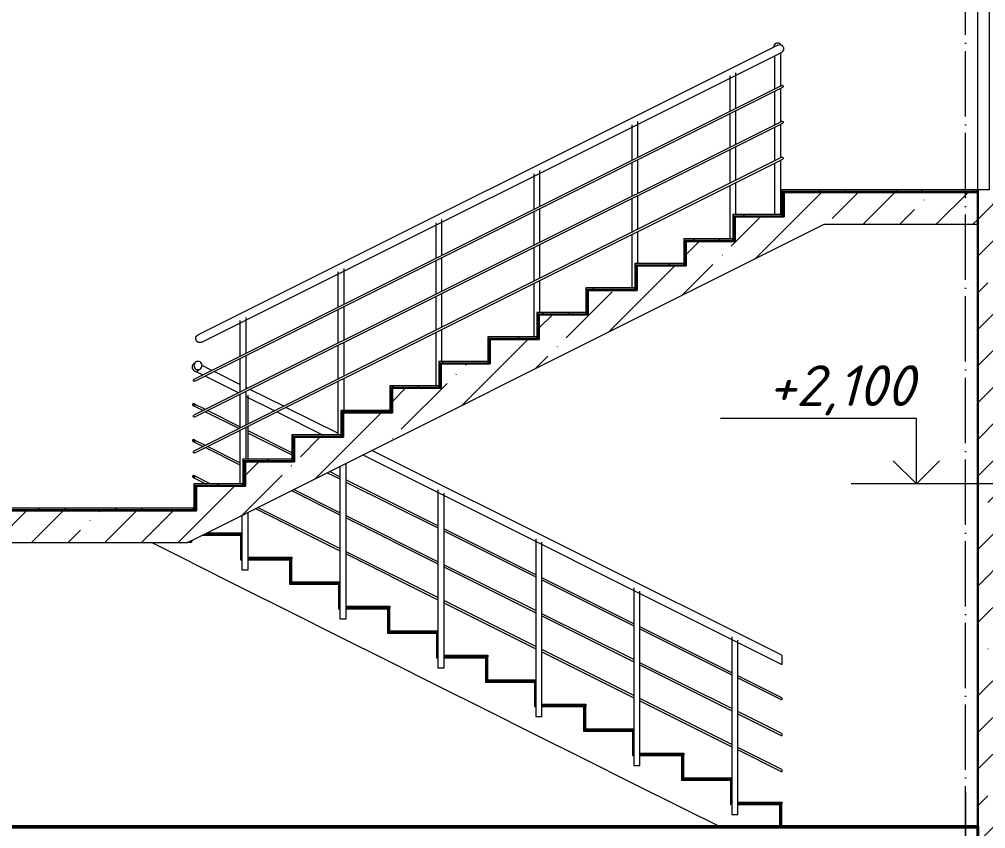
# Model space of a CAD drawing. Header units: millimetres. Extents: x -2951072 to 8268522, y -652067 to -630209.
# Drawn here: x 2694520 to 2700438, y -644133 to -639175 of the extents above; entities that cross this region are included whole.
import ezdxf

# ---------------------------------------------------------------- set-up
doc = ezdxf.new("R2010")
doc.units = ezdxf.units.MM
doc.header["$LTSCALE"] = 20
doc.linetypes.add('_ШПТ__20_т__2_5__Линия сетки', pattern=[25, 20, -2.5, 0, -2.5])
doc.linetypes.add('CENTER', pattern=[50.8, 31.75, -6.35, 6.35, -6.35])
doc.layers.get('0').update_dxf_attribs({"lineweight": 0})
doc.layers.add('ANNO-TEXT', color=251, linetype='Continuous')
doc.layers.add('PDF __PP_Axis', color=7, linetype='Continuous')
for name, color, linetype, lineweight, true_color in [('Балясины', 7, 'Continuous', 9, 0x408080), ('Двери', 7, 'Continuous', 9, 0x804000), ('Лестницы', 7, 'Continuous', 9, 0x506c76), ('Ограждение', 7, 'Continuous', 9, 0x408080), ('Поручни', 7, 'Continuous', 9, 0x408080)]:
    doc.layers.add(name, color=color, linetype=linetype, lineweight=lineweight, true_color=true_color)
for name, color, linetype, lineweight in [('Высотные отметки', 7, 'Continuous', 9), ('Общие ребра', 7, 'Continuous', 18), ('ОСИ', 251, 'CENTER', 18), ('Перекрытия', 7, 'Continuous', 18), ('Стены разрез', 7, 'Continuous', 30), ('Стены штриховка', 7, 'Continuous', 30), ('Типовые аннотации', 7, 'Continuous', 18)]:
    doc.layers.add(name, color=color, linetype=linetype, lineweight=lineweight)
doc.styles.add('PDF ISOCPEUR Italic', font='isocpeui.ttf')
pattern_1 = [(45, (2699496.43, -640620.17), (-235.732, 235.732), []), (45, (2699653.6, -640620.17), (-235.732, 235.732), [])]
pattern_2 = [(45, (2699496.43, -640620.17), (-224.506, 224.506), []), (45, (2699720.94, -640620.17), (-224.506, 224.506), [396.875, -79.375, 3.353, -76.022])]
pattern_3 = [(0, (2699496.43, -640620.17), (406.4, 101.6), [33.528, -271.272, 33.528, -271.272, -1625.6]), (0, (2699496.43, -640620.17), (406.4, 101.6), [-609.6, 33.528, -576.072, 33.528, -271.272, -711.2]), (0, (2699496.43, -640620.17), (406.4, 101.6), [-1524, 33.528, -169.672, 33.528, -474.472]), (120, (2699648.83, -640569.37), (-291.1882, 301.1527), [33.528, -271.272, 33.528, -271.272, -1625.6]), (120, (2699648.83, -640569.37), (-291.1882, 301.1527), [-609.6, 33.528, -576.072, 33.528, -271.272, -711.2]), (120, (2699648.83, -640569.37), (-291.1882, 301.1527), [-1524, 33.528, -169.672, 33.528, -474.472]), (240, (2699699.63, -640366.17), (-115.2118, -402.7527), [33.528, -271.272, 33.528, -271.272, -1625.6]), (240, (2699699.63, -640366.17), (-115.2118, -402.7527), [-609.6, 33.528, -576.072, 33.528, -271.272, -711.2]), (240, (2699699.63, -640366.17), (-115.2118, -402.7527), [-1524, 33.528, -169.672, 33.528, -474.472])]

# ---------------------------------------------------------------- blocks, each defined once
blk = doc.blocks.new('101_Дверь_Двупольная_Алюминиевая_ГОСТ23747-2015 - ДАН_Дв_2080х1260_800__О_Л_П-1342839-_О__Р__2-2_')
at = {"layer": 'Двери', "color": 7}
for p, q in [((6075, 6000), (6145, 6000)), ((6075, 3900), (6075, 6000)), ((6145, 6000), (6145, 3900)), ((6145, 3900), (6075, 3900))]:
    blk.add_line(p, q, dxfattribs=at)
blk = doc.blocks.new('Ограждение - 38 RAL 7004-1247687-_О__Р__2-2_')
at = {"layer": 'Балясины', "color": 7}
for p, q in [((4869, 4536.8), (4869, 4741.1)), ((4831, 4722.1), (4831, 4517.8)), ((4831, 4504.8), (4831, 4297.8)), ((4869, 4316.8), (4869, 4523.8)), ((4831, 4284.8), (4831, 4077.8)), ((4869, 4096.8), (4869, 4303.8)), ((4869, 3750), (4869, 4083.8)), ((4831, 4064.8), (4831, 3750))]:
    blk.add_line(p, q, dxfattribs=at)
blk = doc.blocks.new('Ограждение - 38 RAL 7004-1247689-_О__Р__2-2_')
at = {"layer": 'Балясины', "color": 7}
for p, q in [((4594, 4399.3), (4594, 4618.4)), ((4556, 4599.4), (4556, 4380.3)), ((4594, 4179.3), (4594, 4386.4)), ((4556, 4367.4), (4556, 4160.3)), ((4556, 4147.4), (4556, 3940.3)), ((4594, 3959.3), (4594, 4166.4)), ((4556, 3927.4), (4556, 3600)), ((4594, 3750), (4594, 3946.4))]:
    blk.add_line(p, q, dxfattribs=at)
blk = doc.blocks.new('Ограждение - 38 RAL 7004-V20-_О__Р__2-2_')
at = {"layer": 'Балясины', "color": 7}
for p, q in [((3956, 4299.4), (3956, 4080.3)), ((3994, 4099.3), (3994, 4318.4)), ((3994, 3879.3), (3994, 4086.5)), ((3956, 4067.5), (3956, 3860.3)), ((3956, 3847.5), (3956, 3640.3)), ((3994, 3659.3), (3994, 3866.5)), ((3956, 3627.5), (3956, 3300)), ((3994, 3450), (3994, 3646.5))]:
    blk.add_line(p, q, dxfattribs=at)
blk = doc.blocks.new('Ограждение - 38 RAL 7004-V21-_О__Р__2-2_')
at = {"layer": 'Балясины', "color": 7}
for p, q in [((3356, 3999.4), (3356, 3780.3)), ((3394, 3799.3), (3394, 4018.4)), ((3356, 3767.3), (3356, 3560.3)), ((3394, 3579.3), (3394, 3786.3)), ((3394, 3359.3), (3394, 3566.3)), ((3356, 3547.3), (3356, 3340.3)), ((3356, 3327.3), (3356, 3000)), ((3394, 3150), (3394, 3346.3))]:
    blk.add_line(p, q, dxfattribs=at)
blk = doc.blocks.new('Ограждение - 38 RAL 7004-V22-_О__Р__2-2_')
at = {"layer": 'Балясины', "color": 7}
for p, q in [((2156, 3399.4), (2156, 3180.1)), ((2194, 3199.1), (2194, 3418.4)), ((2156, 3167.3), (2156, 2960.1)), ((2194, 2979.1), (2194, 3186.3)), ((2194, 2759.1), (2194, 2966.3)), ((2156, 2947.3), (2156, 2740.1)), ((2156, 2727.3), (2156, 2400)), ((2194, 2550), (2194, 2746.3))]:
    blk.add_line(p, q, dxfattribs=at)
blk = doc.blocks.new('Ограждение - 38 RAL 7004-V23-_О__Р__2-2_')
at = {"layer": 'Балясины', "color": 7}
for p, q in [((1556, 3099.4), (1556, 2880.2)), ((1594, 2899.2), (1594, 3118.4)), ((1556, 2867.3), (1556, 2660.2)), ((1594, 2679.2), (1594, 2886.3)), ((1594, 2459.2), (1594, 2666.3)), ((1556, 2647.3), (1556, 2440.2)), ((1556, 2427.3), (1556, 2100)), ((1594, 2250), (1594, 2446.3))]:
    blk.add_line(p, q, dxfattribs=at)
blk = doc.blocks.new('Ограждение - 38 RAL 7004-V24-_О__Р__2-2_')
at = {"layer": 'Балясины', "color": 7}
for p, q in [((1606.5, 2465.5), (1606.5, 2643.2)), ((1606.5, 2250), (1606.5, 2452.6)), ((1568.5, 1906.5), (1568.5, 1573.8)), ((1606.5, 1573.8), (1606.5, 1925.5)), ((1568.5, 1573.8), (1587.5, 1573.8)), ((1587.5, 1573.8), (1606.5, 1573.8))]:
    blk.add_line(p, q, dxfattribs=at)
blk = doc.blocks.new('Ограждение - 38 RAL 7004-V25-_О__Р__2-2_')
at = {"layer": 'Балясины', "color": 7}
for p, q in [((2168.5, 2206.5), (2168.5, 1273.8)), ((2206.5, 1273.8), (2206.5, 2225.5)), ((2168.5, 1273.8), (2187.5, 1273.8)), ((2187.5, 1273.8), (2206.5, 1273.8))]:
    blk.add_line(p, q, dxfattribs=at)
blk = doc.blocks.new('Ограждение - 38 RAL 7004-V26-_О__Р__2-2_')
at = {"layer": 'Балясины', "color": 7}
for p, q in [((2768.5, 2062.2), (2768.5, 973.7)), ((2806.5, 973.7), (2806.5, 2043.2)), ((2768.5, 973.7), (2787.5, 973.7)), ((2787.5, 973.7), (2806.5, 973.7))]:
    blk.add_line(p, q, dxfattribs=at)
blk = doc.blocks.new('Ограждение - Ограждение-1239730-_О__Р__2-2_')
at = {"layer": 'Поручни', "color": 7}
for p, q in [((4850, 4787.5), (1300, 3012.5)), ((1322.4, 2967.8), (4872.4, 4742.8)), ((4875, 4540), (1275, 2740)), ((1280.4, 2729.3), (4880.4, 4529.3)), ((4875, 4320), (1275, 2520)), ((1280.4, 2509.3), (4880.4, 4309.3)), ((4875, 4100), (1275, 2300)), ((1280.4, 2289.3), (4880.4, 4089.3)), ((1277.6, 2792.8), (1329.3, 2766.9)), ((1385.2, 2794.9), (1325, 2825)), ((1556.3, 2709.4), (1398.2, 2788.4)), ((1342.3, 2760.5), (1549.4, 2656.9)), ((1605.3, 2684.9), (1593.7, 2690.6)), ((1825.3, 2574.8), (1618.2, 2678.4)), ((1593.7, 2634.7), (1769.4, 2546.9)), ((1269.6, 2579.3), (1331.8, 2548.2)), ((1345.2, 2554.9), (1278.4, 2588.3)), ((1556.2, 2449.4), (1358.2, 2548.4)), ((2156, 2409.5), (1838.2, 2568.4)), ((1344.8, 2541.7), (1551.1, 2438.5)), ((1782.3, 2540.5), (2063.2, 2400)), ((1345.2, 2334.9), (1278.4, 2368.3)), ((1874, 2290.5), (1606.1, 2424.4)), ((1606.1, 2411), (1875, 2276.6)), ((1269.6, 2359.3), (1331.8, 2328.2)), ((1344.8, 2321.7), (1556.1, 2216)), ((1556.1, 2229.5), (1358.2, 2328.4)), ((2309.3, 2276.9), (4875, 994.1)), ((4875, 1050), (2365.2, 2304.9)), ((1269.6, 2139.3), (1348.2, 2100)), ((1375, 2100), (1278.4, 2148.3)), ((2091.8, 2168.2), (2168.9, 2129.7)), ((2168.9, 2143.1), (2105.2, 2174.9)), ((2768.9, 1843.1), (2206.1, 2124.4)), ((2206.1, 2111), (2768.9, 1829.7)), ((1871.8, 2058.2), (2168.8, 1909.7)), ((2168.8, 1923.1), (1885.2, 2064.9)), ((2168.7, 1703.2), (1665.2, 1954.9)), ((1651.8, 1948.2), (2168.7, 1689.7)), ((2768.8, 1623.1), (2206.2, 1904.4)), ((2206.2, 1891), (2768.8, 1609.7)), ((3368.9, 1543.1), (2806.1, 1824.4)), ((2806.1, 1811), (3368.9, 1529.7)), ((2206.3, 1670.9), (2768.7, 1389.7)), ((2768.7, 1403.2), (2207.5, 1683.8)), ((3368.8, 1323.1), (2806.2, 1604.4)), ((2806.2, 1591), (3368.8, 1309.7)), ((3968.9, 1243.1), (3406.1, 1524.4)), ((3406.1, 1511), (3968.9, 1229.7)), ((3368.7, 1103.2), (2806.3, 1384.3)), ((2806.3, 1370.9), (3368.7, 1089.7)), ((3968.8, 1023.1), (3406.2, 1304.4)), ((3406.2, 1291), (3968.8, 1009.7)), ((4568.9, 943.1), (4006.1, 1224.4)), ((4006.1, 1211), (4568.9, 929.7)), ((3968.7, 803.2), (3406.3, 1084.3)), ((3406.3, 1070.9), (3968.7, 789.7)), ((4568.8, 723.1), (4006.2, 1004.4)), ((4006.2, 991), (4568.8, 709.7)), ((4875, 790), (4606.1, 924.4)), ((4606.1, 911), (4875, 776.6)), ((4568.7, 503.2), (4006.3, 784.3)), ((4006.3, 770.9), (4568.7, 489.7)), ((4875, 570), (4606.2, 704.4)), ((4606.2, 691), (4875, 556.6)), ((4875, 350), (4606.3, 484.3)), ((4607.5, 470.3), (4875, 336.6))]:
    blk.add_line(p, q, dxfattribs=at)
at = {"layer": 'Поручни', "color": 7, "flags": 128}
for points in [[(4871.5, 4787.7), (4867.7, 4792.7), (4862.5, 4796.7), (4856.5, 4799.1), (4850, 4800), (4843.5, 4799.1), (4837.5, 4796.7), (4832.3, 4792.7), (4828.3, 4787.5), (4825.9, 4781.5), (4825, 4775)], [(4850, 4787.5), (4856.2, 4789.6), (4862.7, 4790.1), (4869.1, 4788.9), (4875, 4786), (4879.9, 4781.7), (4883.5, 4776.3)], [(4883.5, 4776.3), (4885.7, 4770.2), (4886.1, 4763.6), (4884.9, 4757.2), (4882, 4751.4), (4877.8, 4746.4), (4872.4, 4742.8)], [(4875, 4540), (4873.4, 4539.8), (4872, 4539.2), (4870.8, 4538.2)], [(4875, 4540), (4876.5, 4540.5), (4878, 4540.6), (4879.6, 4540.3), (4881, 4539.6), (4882.2, 4538.6), (4883, 4537.3)], [(4883, 4537.3), (4883.6, 4535.8), (4883.7, 4534.3), (4883.4, 4532.7), (4882.7, 4531.3), (4881.7, 4530.1), (4880.4, 4529.3)], [(4875, 4320), (4876.5, 4320.5), (4878, 4320.6), (4879.6, 4320.3), (4881, 4319.6), (4882.2, 4318.6), (4883, 4317.3)], [(4875, 4320), (4873.4, 4319.8), (4872, 4319.2), (4870.8, 4318.2)], [(4883, 4317.3), (4883.6, 4315.8), (4883.7, 4314.3), (4883.4, 4312.7), (4882.7, 4311.3), (4881.7, 4310.1), (4880.4, 4309.3)], [(4875, 4100), (4873.4, 4099.8), (4872, 4099.2), (4870.8, 4098.2)], [(4875, 4100), (4876.5, 4100.5), (4878, 4100.6), (4879.6, 4100.3), (4881, 4099.6), (4882.2, 4098.6), (4883, 4097.3)], [(4883, 4097.3), (4883.6, 4095.8), (4883.7, 4094.3), (4883.4, 4092.7), (4882.7, 4091.3), (4881.7, 4090.1), (4880.4, 4089.3)], [(1288.8, 2979), (1286.7, 2985.1), (1286.2, 2991.6), (1287.5, 2998), (1290.3, 3003.9), (1294.6, 3008.8), (1300, 3012.5)], [(1322.4, 2967.8), (1316.2, 2965.6), (1309.7, 2965.2), (1303.3, 2966.4), (1297.4, 2969.3), (1292.5, 2973.6), (1288.8, 2979)], [(1325, 2825), (1324.1, 2831.5), (1321.7, 2837.5), (1317.7, 2842.7), (1312.5, 2846.7), (1306.5, 2849.1), (1300, 2850), (1293.5, 2849.1), (1287.5, 2846.7), (1282.3, 2842.7), (1278.3, 2837.5), (1275.9, 2831.5), (1275, 2825)], [(1266.5, 2826.3), (1264.3, 2820.2), (1263.9, 2813.6), (1265.1, 2807.2), (1268, 2801.4), (1272.2, 2796.4), (1277.6, 2792.8), (1283.8, 2790.6), (1290.3, 2790.2), (1296.7, 2791.4), (1302.6, 2794.3), (1307.5, 2798.6), (1310.2, 2802.2)], [(1278.4, 2837.9), (1275, 2836), (1270.1, 2831.7), (1266.5, 2826.3)], [(1275, 2825), (1275.9, 2818.5), (1278.3, 2812.5), (1282.3, 2807.3), (1287.5, 2803.3), (1293.5, 2800.9), (1300, 2800), (1306.5, 2800.9), (1312.5, 2803.3), (1317.7, 2807.3), (1321.7, 2812.5), (1324.1, 2818.5), (1325, 2825)], [(1272.3, 2732), (1271.8, 2733.4), (1271.7, 2735), (1272, 2736.5), (1272.7, 2737.9), (1273.7, 2739.1), (1275, 2740)], [(1280.4, 2729.3), (1278.9, 2728.8), (1277.3, 2728.6), (1275.8, 2728.9), (1274.4, 2729.6), (1273.2, 2730.7), (1272.3, 2732)], [(1267, 2587.3), (1266.4, 2585.8), (1266.3, 2584.3), (1266.6, 2582.7), (1267.3, 2581.3), (1268.3, 2580.1), (1269.6, 2579.3), (1271.1, 2578.8), (1272.3, 2578.6)], [(1275, 2590), (1273.5, 2590.5), (1272, 2590.6), (1270.4, 2590.3), (1269, 2589.6), (1267.8, 2588.6), (1267, 2587.3)], [(1281, 2584), (1280.8, 2585.6), (1280.2, 2587), (1279.2, 2588.2), (1278, 2589.2), (1276.6, 2589.8), (1275, 2590), (1273.4, 2589.8), (1272, 2589.2), (1270.8, 2588.2), (1269.8, 2587), (1269.2, 2585.6), (1269, 2584)], [(1269, 2584), (1269.2, 2582.4), (1269.8, 2581), (1270.8, 2579.8), (1272, 2578.8), (1273.4, 2578.2), (1275, 2578), (1276.6, 2578.2), (1278, 2578.8), (1279.2, 2579.8), (1280.2, 2581), (1280.8, 2582.4), (1281, 2584)], [(1272.3, 2512), (1271.8, 2513.4), (1271.7, 2515), (1272, 2516.5), (1272.7, 2517.9), (1273.7, 2519.1), (1275, 2520)], [(1280.4, 2509.3), (1278.9, 2508.8), (1277.3, 2508.6), (1275.8, 2508.9), (1274.4, 2509.6), (1273.2, 2510.7), (1272.3, 2512)], [(1267, 2367.3), (1266.4, 2365.8), (1266.3, 2364.3), (1266.6, 2362.7), (1267.3, 2361.3), (1268.3, 2360.1), (1269.6, 2359.3), (1271.1, 2358.8), (1272.3, 2358.6)], [(1275, 2370), (1273.5, 2370.5), (1272, 2370.6), (1270.4, 2370.3), (1269, 2369.6), (1267.8, 2368.6), (1267, 2367.3)], [(1281, 2364), (1280.8, 2365.6), (1280.2, 2367), (1279.2, 2368.2), (1278, 2369.2), (1276.6, 2369.8), (1275, 2370), (1273.4, 2369.8), (1272, 2369.2), (1270.8, 2368.2), (1269.8, 2367), (1269.2, 2365.6), (1269, 2364)], [(1269, 2364), (1269.2, 2362.4), (1269.8, 2361), (1270.8, 2359.8), (1272, 2358.8), (1273.4, 2358.2), (1275, 2358), (1276.6, 2358.2), (1278, 2358.8), (1279.2, 2359.8), (1280.2, 2361), (1280.8, 2362.4), (1281, 2364)], [(1272.3, 2292), (1271.8, 2293.4), (1271.7, 2295), (1272, 2296.5), (1272.7, 2297.9), (1273.7, 2299.1), (1275, 2300)], [(1280.4, 2289.3), (1278.9, 2288.8), (1277.3, 2288.6), (1275.8, 2288.9), (1274.4, 2289.6), (1273.2, 2290.7), (1272.3, 2292)], [(1267, 2147.3), (1266.4, 2145.8), (1266.3, 2144.3), (1266.6, 2142.7), (1267.3, 2141.3), (1268.3, 2140.1), (1269.6, 2139.3), (1271.1, 2138.8), (1272.3, 2138.6)], [(1275, 2150), (1273.5, 2150.5), (1272, 2150.6), (1270.4, 2150.3), (1269, 2149.6), (1267.8, 2148.6), (1267, 2147.3)], [(1281, 2144), (1280.8, 2145.6), (1280.2, 2147), (1279.2, 2148.2), (1278, 2149.2), (1276.6, 2149.8), (1275, 2150), (1273.4, 2149.8), (1272, 2149.2), (1270.8, 2148.2), (1269.8, 2147), (1269.2, 2145.6), (1269, 2144)], [(1269, 2144), (1269.2, 2142.4), (1269.8, 2141), (1270.8, 2139.8), (1272, 2138.8), (1273.4, 2138.2), (1275, 2138), (1276.6, 2138.2), (1278, 2138.8), (1279.2, 2139.8), (1280.2, 2141), (1280.8, 2142.4), (1281, 2144)], [(4875, 1050), (4875, 1049), (4875, 1046.3), (4875, 1041.8), (4875, 1036), (4875, 1029.3), (4875, 1022)], [(4875, 1022), (4875, 1014.8), (4875, 1008.1), (4875, 1002.3), (4875, 997.8), (4875, 995.1), (4875, 994.1)], [(4875, 790), (4875, 789.8), (4875, 789.1), (4875, 788), (4875, 786.6), (4875, 785), (4875, 783.3)], [(4875, 783.3), (4875, 781.6), (4875, 779.9), (4875, 778.5), (4875, 777.5), (4875, 776.8), (4875, 776.6)], [(4875, 570), (4875, 569.8), (4875, 569.1), (4875, 568), (4875, 566.6), (4875, 565), (4875, 563.3)], [(4875, 563.3), (4875, 561.6), (4875, 559.9), (4875, 558.5), (4875, 557.5), (4875, 556.8), (4875, 556.6)], [(4875, 350), (4875, 349.8), (4875, 349.1), (4875, 348), (4875, 346.6), (4875, 345), (4875, 343.3)], [(4875, 343.3), (4875, 341.6), (4875, 339.9), (4875, 338.5), (4875, 337.5), (4875, 336.8), (4875, 336.6)]]:
    blk.add_lwpolyline(points, dxfattribs=at)
for name, p in [('Ограждение - 38 RAL 7004-1247687-_О__Р__2-2_', (0, 0)), ('Ограждение - 38 RAL 7004-1247689-_О__Р__2-2_', (0, 0)), ('Ограждение - 38 RAL 7004-V20-_О__Р__2-2_', (0, 0)), ('Ограждение - 38 RAL 7004-V21-_О__Р__2-2_', (0, 0)), ('Ограждение - 38 RAL 7004-V21-_О__Р__2-2_', (-600, -300)), ('Ограждение - 38 RAL 7004-V22-_О__Р__2-2_', (0, 0)), ('Ограждение - 38 RAL 7004-V23-_О__Р__2-2_', (0, 0)), ('Ограждение - 38 RAL 7004-V24-_О__Р__2-2_', (0, 0)), ('Ограждение - 38 RAL 7004-V25-_О__Р__2-2_', (0, 0)), ('Ограждение - 38 RAL 7004-V26-_О__Р__2-2_', (0, 0)), ('Ограждение - 38 RAL 7004-V26-_О__Р__2-2_', (600, -300)), ('Ограждение - 38 RAL 7004-V26-_О__Р__2-2_', (1200, -600)), ('Ограждение - 38 RAL 7004-V26-_О__Р__2-2_', (1800, -900))]:
    blk.add_blockref(name, p)
blk = doc.blocks.new('Высотные отметки - Стрелка вверх-5091-_О__Р__2-2_')
at = {"layer": 'Типовые аннотации'}
for p, q in [((14009.7, 2800), (15209.7, 2800)), ((14009.7, 2400), (14009.7, 2800)), ((13609.7, 2400), (14409.7, 2400))]:
    blk.add_line(p, q, dxfattribs=at)
at = {"layer": 'Типовые аннотации', "lineweight": 20}
for q in [(13868.3, 2541.4), (14151.1, 2541.4)]:
    blk.add_line((14009.7, 2400), q, dxfattribs=at)
blk = doc.blocks.new('длорп')
at = {"layer": 'PDF __PP_Axis', "lineweight": 9}
blk.add_lwpolyline([(110291.6, -12995.4), (110291.6, -11414)], dxfattribs=at)

msp = doc.modelspace()

# ---------------------------------------------------------------- hatches: boundary and pattern name
at = {"layer": 'Лестницы'}
h = msp.add_hatch(dxfattribs=at)
h.set_pattern_fill('FP_35', style=0, pattern_type=2)
h.set_pattern_definition(pattern_1)
h.paths.add_polyline_path([(2700093.5, -640230.2), (2700389, -640230.2), (2700389, -640220.2), (2699189, -640220.2), (2699189, -640230.2), (2699373.8, -640230.2)], flags=0)
h = msp.add_hatch(dxfattribs=at)
h.set_pattern_fill('FP_30', style=0, pattern_type=2)
h.set_pattern_definition(pattern_3)
h.paths.add_polyline_path([(2699199, -640385.2), (2699204, -640385.2), (2699204, -640235.2), (2700389, -640235.2), (2700389, -640230.2), (2699199, -640230.2), (2699199, -640380.2)], flags=0)
h = msp.add_hatch(dxfattribs=at)
h.set_pattern_fill('FP_27', style=0, pattern_type=2)
h.set_pattern_definition(pattern_2)
h.paths.add_polyline_path([(2699204, -640552.9), (2699449.4, -640430.2), (2700389, -640430.2), (2700389, -640235.2), (2699204, -640235.2), (2699204, -640414)], flags=0)
h = msp.add_hatch(dxfattribs=at)
h.set_pattern_fill('FP_30', style=0, pattern_type=2)
h.set_pattern_definition(pattern_3)
h.paths.add_polyline_path([(2695599, -642185.2), (2695604, -642185.2), (2695604, -642035.2), (2695904, -642035.2), (2695904, -641885.2), (2696204, -641885.2), (2696204, -641735.2), (2696504, -641735.2), (2696504, -641585.2), (2696804, -641585.2), (2696804, -641435.2), (2697104, -641435.2), (2697104, -641285.2), (2697404, -641285.2), (2697404, -641135.2), (2697704, -641135.2), (2697704, -640985.2), (2698004, -640985.2), (2698004, -640835.2), (2698304, -640835.2), (2698304, -640685.2), (2698604, -640685.2), (2698604, -640535.2), (2698904, -640535.2), (2698904, -640385.2), (2699199, -640385.2), (2699199, -640380.2), (2698899, -640380.2), (2698899, -640530.2), (2698599, -640530.2), (2698599, -640680.2), (2698299, -640680.2), (2698299, -640830.2), (2697999, -640830.2), (2697999, -640980.2), (2697699, -640980.2), (2697699, -641130.2), (2697399, -641130.2), (2697399, -641280.2), (2697099, -641280.2), (2697099, -641430.2), (2696799, -641430.2), (2696799, -641580.2), (2696499, -641580.2), (2696499, -641730.2), (2696199, -641730.2), (2696199, -641880.2), (2695899, -641880.2), (2695899, -642030.2), (2695599, -642030.2), (2695599, -642031.9)], flags=0)
h = msp.add_hatch(dxfattribs=at)
h.set_pattern_fill('FP_27', style=0, pattern_type=2)
h.set_pattern_definition(pattern_2)
h.paths.add_polyline_path([(2695604, -642352.9), (2699204, -640552.9), (2699204, -640385.2), (2698904, -640385.2), (2698904, -640535.2), (2698604, -640535.2), (2698604, -640685.2), (2698304, -640685.2), (2698304, -640835.2), (2698004, -640835.2), (2698004, -640985.2), (2697704, -640985.2), (2697704, -641135.2), (2697404, -641135.2), (2697404, -641285.2), (2697104, -641285.2), (2697104, -641435.2), (2696804, -641435.2), (2696804, -641585.2), (2696504, -641585.2), (2696504, -641735.2), (2696204, -641735.2), (2696204, -641885.2), (2695904, -641885.2), (2695904, -642035.2), (2695604, -642035.2), (2695604, -642234.2)], flags=0)
h = msp.add_hatch(dxfattribs=at)
h.set_pattern_fill('FP_35', style=0, pattern_type=2)
h.set_pattern_definition(pattern_1)
h.paths.add_polyline_path([(2698889, -640380.2), (2699189, -640380.2), (2699189, -640370.2), (2698889, -640370.2)], flags=0)
h = msp.add_hatch(dxfattribs=at)
h.set_pattern_fill('FP_35', style=0, pattern_type=2)
h.set_pattern_definition(pattern_1)
h.paths.add_polyline_path([(2698889, -640530.2), (2698899, -640530.2), (2698899, -640380.2), (2698889, -640380.2), (2698889, -640414)], flags=0)
h = msp.add_hatch(dxfattribs=at)
h.set_pattern_fill('FP_35', style=0, pattern_type=2)
h.set_pattern_definition(pattern_1)
h.paths.add_polyline_path([(2698589, -640530.2), (2698889, -640530.2), (2698889, -640520.2), (2698589, -640520.2)], flags=0)
h = msp.add_hatch(dxfattribs=at)
h.set_pattern_fill('FP_35', style=0, pattern_type=2)
h.set_pattern_definition(pattern_1)
h.paths.add_polyline_path([(2698589, -640680.2), (2698599, -640680.2), (2698599, -640530.2), (2698589, -640530.2), (2698589, -640616.3)], flags=0)
h = msp.add_hatch(dxfattribs=at)
h.set_pattern_fill('FP_35', style=0, pattern_type=2)
h.set_pattern_definition(pattern_1)
h.paths.add_polyline_path([(2698289, -640680.2), (2698589, -640680.2), (2698589, -640670.2), (2698289, -640670.2)], flags=0)
h = msp.add_hatch(dxfattribs=at)
h.set_pattern_fill('FP_35', style=0, pattern_type=2)
h.set_pattern_definition(pattern_1)
h.paths.add_polyline_path([(2698289, -640830.2), (2698289, -640820.2), (2697989, -640820.2), (2697989, -640830.2)], flags=0)
h = msp.add_hatch(dxfattribs=at)
h.set_pattern_fill('FP_35', style=0, pattern_type=2)
h.set_pattern_definition(pattern_1)
h.paths.add_polyline_path([(2697989, -640980.2), (2697999, -640980.2), (2697999, -640830.2), (2697989, -640830.2)], flags=0)
h = msp.add_hatch(dxfattribs=at)
h.set_pattern_fill('FP_35', style=0, pattern_type=2)
h.set_pattern_definition(pattern_1)
h.paths.add_polyline_path([(2697689, -640980.2), (2697989, -640980.2), (2697989, -640970.2), (2697689, -640970.2)], flags=0)
h = msp.add_hatch(dxfattribs=at)
h.set_pattern_fill('FP_35', style=0, pattern_type=2)
h.set_pattern_definition(pattern_1)
h.paths.add_polyline_path([(2697689, -641130.2), (2697699, -641130.2), (2697699, -640980.2), (2697689, -640980.2), (2697689, -641020.7)], flags=0)
h = msp.add_hatch(dxfattribs=at)
h.set_pattern_fill('FP_35', style=0, pattern_type=2)
h.set_pattern_definition(pattern_1)
h.paths.add_polyline_path([(2697389, -641130.2), (2697689, -641130.2), (2697689, -641120.2), (2697389, -641120.2)], flags=0)
h = msp.add_hatch(dxfattribs=at)
h.set_pattern_fill('FP_35', style=0, pattern_type=2)
h.set_pattern_definition(pattern_1)
h.paths.add_polyline_path([(2697089, -641280.2), (2697389, -641280.2), (2697389, -641270.2), (2697089, -641270.2)], flags=0)
h = msp.add_hatch(dxfattribs=at)
h.set_pattern_fill('FP_35', style=0, pattern_type=2)
h.set_pattern_definition(pattern_1)
h.paths.add_polyline_path([(2697089, -641430.2), (2697099, -641430.2), (2697099, -641280.2), (2697089, -641280.2)], flags=0)
h = msp.add_hatch(dxfattribs=at)
h.set_pattern_fill('FP_35', style=0, pattern_type=2)
h.set_pattern_definition(pattern_1)
h.paths.add_polyline_path([(2696789, -641430.2), (2697089, -641430.2), (2697089, -641420.2), (2696789, -641420.2), (2696789, -641425.2)], flags=0)
h = msp.add_hatch(dxfattribs=at)
h.set_pattern_fill('FP_35', style=0, pattern_type=2)
h.set_pattern_definition(pattern_1)
h.paths.add_polyline_path([(2696789, -641580.2), (2696799, -641580.2), (2696799, -641430.2), (2696789, -641430.2)], flags=0)
h = msp.add_hatch(dxfattribs=at)
h.set_pattern_fill('FP_35', style=0, pattern_type=2)
h.set_pattern_definition(pattern_1)
h.paths.add_polyline_path([(2696489, -641580.2), (2696789, -641580.2), (2696789, -641570.2), (2696489, -641570.2)], flags=0)
h = msp.add_hatch(dxfattribs=at)
h.set_pattern_fill('FP_35', style=0, pattern_type=2)
h.set_pattern_definition(pattern_1)
h.paths.add_polyline_path([(2696489, -641730.2), (2696489, -641720.2), (2696189, -641720.2), (2696189, -641730.2), (2696404.9, -641730.2)], flags=0)
h = msp.add_hatch(dxfattribs=at)
h.set_pattern_fill('FP_35', style=0, pattern_type=2)
h.set_pattern_definition(pattern_1)
h.paths.add_polyline_path([(2695889, -641880.2), (2696189, -641880.2), (2696189, -641870.2), (2695889, -641870.2)], flags=0)
h = msp.add_hatch(dxfattribs=at)
h.set_pattern_fill('FP_35', style=0, pattern_type=2)
h.set_pattern_definition(pattern_1)
h.paths.add_polyline_path([(2695899, -642030.2), (2695899, -641880.2), (2695889, -641880.2), (2695889, -642030.2)], flags=0)
h = msp.add_hatch(dxfattribs=at)
h.set_pattern_fill('FP_35', style=0, pattern_type=2)
h.set_pattern_definition(pattern_1)
h.paths.add_polyline_path([(2695865.1, -642030.2), (2695889, -642030.2), (2695889, -642020.2), (2695589, -642020.2), (2695589, -642030.2), (2695775.2, -642030.2)], flags=0)
h = msp.add_hatch(dxfattribs=at)
h.set_pattern_fill('FP_35', style=0, pattern_type=2)
h.set_pattern_definition(pattern_1)
h.paths.add_polyline_path([(2695589, -642180.2), (2695599, -642180.2), (2695599, -642030.2), (2695589, -642030.2), (2695589, -642031.9)], flags=0)
h = msp.add_hatch(dxfattribs=at)
h.set_pattern_fill('FP_35', style=0, pattern_type=2)
h.set_pattern_definition(pattern_1)
h.paths.add_polyline_path([(2695415.3, -642180.2), (2695589, -642180.2), (2695589, -642170.2), (2694389, -642170.2), (2694389, -642180.2), (2695055.4, -642180.2)], flags=0)
h = msp.add_hatch(dxfattribs=at)
h.set_pattern_fill('FP_30', style=0, pattern_type=2)
h.set_pattern_definition(pattern_3)
h.paths.add_polyline_path([(2694389, -642185.2), (2695599, -642185.2), (2695599, -642180.2), (2694389, -642180.2)], flags=0)
h = msp.add_hatch(dxfattribs=at)
h.set_pattern_fill('FP_27', style=0, pattern_type=2)
h.set_pattern_definition(pattern_2)
h.paths.add_polyline_path([(2695415.3, -642380.2), (2695549.4, -642380.2), (2695604, -642352.9), (2695604, -642185.2), (2694389, -642185.2), (2694389, -642380.2), (2695055.4, -642380.2)], flags=0)
at = {"layer": 'Перекрытия', "lineweight": 9}
h = msp.add_hatch(dxfattribs=at)
h.set_pattern_fill('FP_35', color=256, style=0, pattern_type=2)
h.set_pattern_definition(pattern_1)
h.paths.add_polyline_path([(2700389, -644130.2), (2700389, -644120.2), (2694389, -644120.2), (2694389, -644130.2), (2700093.5, -644130.2)], flags=0)
at = {"layer": 'Стены штриховка', "lineweight": 9}
h = msp.add_hatch(dxfattribs=at)
h.set_pattern_fill('FP_27', color=256, style=0, pattern_type=2)
h.set_pattern_definition(pattern_2)
h.paths.add_polyline_path([(2700589, -644220.2), (2700589, -640220.2), (2700389, -640220.2), (2700389, -644220.2)])
h.paths.add_polyline_path([(2700389, -638120.2), (2700589, -638120.2), (2700589, -635798.3), (2700389, -635798.3)])

# ---------------------------------------------------------------- linework, layer by layer
at = {"layer": 'Высотные отметки'}
msp.add_line((2701004.5, -642020.2), (2700013.2, -642020.2), dxfattribs=at)
at = {"layer": 'Лестницы', "color": 7, "lineweight": 18}
for p, q in [((2700389, -640220.2), (2699189, -640220.2)), ((2699189, -640220.2), (2699189, -640230.2)), ((2699189, -640230.2), (2700389, -640230.2)), ((2699189, -640230.2), (2699189, -640380.2)), ((2699199, -640230.2), (2699189, -640230.2)), ((2700389, -640230.2), (2699199, -640230.2)), ((2699199, -640230.2), (2699199, -640380.2)), ((2699199, -640380.2), (2699199, -640230.2)), ((2699204, -640385.2), (2699204, -640235.2)), ((2699204, -640235.2), (2700389, -640235.2)), ((2700389, -640235.2), (2699204, -640235.2)), ((2699204, -640235.2), (2699204, -640385.2)), ((2700389, -640230.2), (2700389, -640220.2)), ((2700389, -640235.2), (2700389, -640230.2)), ((2700389, -640430.2), (2700389, -640235.2)), ((2699189, -640370.2), (2698889, -640370.2)), ((2698889, -640370.2), (2698889, -640380.2)), ((2698889, -640380.2), (2698889, -640530.2)), ((2698899, -640380.2), (2698889, -640380.2)), ((2698889, -640380.2), (2699189, -640380.2)), ((2699199, -640380.2), (2698899, -640380.2)), ((2698899, -640380.2), (2698899, -640530.2)), ((2698899, -640530.2), (2698899, -640380.2)), ((2698904, -640535.2), (2698904, -640385.2)), ((2698904, -640385.2), (2699199, -640385.2)), ((2699204, -640385.2), (2698904, -640385.2)), ((2698904, -640385.2), (2698904, -640535.2)), ((2699189, -640380.2), (2699189, -640370.2)), ((2699189, -640380.2), (2699199, -640380.2)), ((2699199, -640385.2), (2699204, -640385.2)), ((2699204, -640552.9), (2699449.4, -640430.2)), ((2699449.4, -640430.2), (2700389, -640430.2)), ((2695604, -642352.9), (2699204, -640552.9)), ((2698889, -640520.2), (2698589, -640520.2)), ((2698589, -640520.2), (2698589, -640530.2)), ((2698589, -640530.2), (2698589, -640680.2)), ((2698599, -640530.2), (2698589, -640530.2)), ((2698589, -640530.2), (2698889, -640530.2)), ((2698899, -640530.2), (2698599, -640530.2)), ((2698599, -640530.2), (2698599, -640680.2)), ((2698599, -640680.2), (2698599, -640530.2)), ((2698604, -640685.2), (2698604, -640535.2)), ((2698604, -640535.2), (2698904, -640535.2)), ((2698904, -640535.2), (2698604, -640535.2)), ((2698604, -640535.2), (2698604, -640685.2)), ((2698889, -640530.2), (2698889, -640520.2)), ((2698889, -640530.2), (2698899, -640530.2)), ((2698589, -640670.2), (2698289, -640670.2)), ((2698289, -640670.2), (2698289, -640680.2)), ((2698289, -640680.2), (2698289, -640830.2)), ((2698299, -640680.2), (2698289, -640680.2)), ((2698289, -640680.2), (2698589, -640680.2)), ((2698599, -640680.2), (2698299, -640680.2)), ((2698299, -640680.2), (2698299, -640830.2)), ((2698299, -640830.2), (2698299, -640680.2)), ((2698589, -640680.2), (2698589, -640670.2)), ((2698589, -640680.2), (2698599, -640680.2)), ((2698304, -640835.2), (2698304, -640685.2)), ((2698304, -640685.2), (2698604, -640685.2)), ((2698604, -640685.2), (2698304, -640685.2)), ((2698304, -640685.2), (2698304, -640835.2)), ((2698289, -640820.2), (2697989, -640820.2)), ((2697989, -640820.2), (2697989, -640830.2)), ((2697989, -640830.2), (2697989, -640980.2)), ((2697999, -640830.2), (2697989, -640830.2)), ((2697989, -640830.2), (2698289, -640830.2)), ((2698299, -640830.2), (2697999, -640830.2)), ((2697999, -640830.2), (2697999, -640980.2)), ((2697999, -640980.2), (2697999, -640830.2)), ((2698004, -640985.2), (2698004, -640835.2)), ((2698004, -640835.2), (2698304, -640835.2)), ((2698304, -640835.2), (2698004, -640835.2)), ((2698004, -640835.2), (2698004, -640985.2)), ((2698289, -640830.2), (2698289, -640820.2)), ((2698289, -640830.2), (2698299, -640830.2)), ((2697989, -640970.2), (2697689, -640970.2)), ((2697689, -640970.2), (2697689, -640980.2)), ((2697989, -640980.2), (2697989, -640970.2)), ((2697689, -640980.2), (2697689, -641130.2)), ((2697699, -640980.2), (2697689, -640980.2)), ((2697689, -640980.2), (2697989, -640980.2)), ((2697999, -640980.2), (2697699, -640980.2)), ((2697699, -640980.2), (2697699, -641130.2)), ((2697699, -641130.2), (2697699, -640980.2)), ((2697704, -641135.2), (2697704, -640985.2)), ((2697704, -640985.2), (2698004, -640985.2)), ((2698004, -640985.2), (2697704, -640985.2)), ((2697704, -640985.2), (2697704, -641135.2)), ((2697989, -640980.2), (2697999, -640980.2)), ((2697689, -641120.2), (2697389, -641120.2)), ((2697389, -641120.2), (2697389, -641130.2)), ((2697389, -641130.2), (2697389, -641280.2)), ((2697399, -641130.2), (2697389, -641130.2)), ((2697389, -641130.2), (2697689, -641130.2)), ((2697699, -641130.2), (2697399, -641130.2)), ((2697399, -641130.2), (2697399, -641280.2)), ((2697399, -641280.2), (2697399, -641130.2)), ((2697404, -641285.2), (2697404, -641135.2)), ((2697404, -641135.2), (2697704, -641135.2)), ((2697704, -641135.2), (2697404, -641135.2)), ((2697404, -641135.2), (2697404, -641285.2)), ((2697689, -641130.2), (2697689, -641120.2)), ((2697689, -641130.2), (2697699, -641130.2)), ((2697389, -641270.2), (2697089, -641270.2)), ((2697089, -641270.2), (2697089, -641280.2)), ((2697389, -641280.2), (2697389, -641270.2)), ((2697089, -641280.2), (2697089, -641430.2)), ((2697099, -641280.2), (2697089, -641280.2)), ((2697089, -641280.2), (2697389, -641280.2)), ((2697399, -641280.2), (2697099, -641280.2)), ((2697099, -641280.2), (2697099, -641430.2)), ((2697099, -641430.2), (2697099, -641280.2)), ((2697104, -641435.2), (2697104, -641285.2)), ((2697104, -641285.2), (2697404, -641285.2)), ((2697404, -641285.2), (2697104, -641285.2)), ((2697104, -641285.2), (2697104, -641435.2)), ((2697389, -641280.2), (2697399, -641280.2)), ((2697089, -641420.2), (2696789, -641420.2)), ((2696789, -641420.2), (2696789, -641430.2)), ((2696789, -641430.2), (2696789, -641580.2)), ((2696799, -641430.2), (2696789, -641430.2)), ((2696789, -641430.2), (2697089, -641430.2)), ((2697099, -641430.2), (2696799, -641430.2)), ((2696799, -641430.2), (2696799, -641580.2)), ((2696799, -641580.2), (2696799, -641430.2)), ((2696804, -641585.2), (2696804, -641435.2)), ((2696804, -641435.2), (2697104, -641435.2)), ((2697104, -641435.2), (2696804, -641435.2)), ((2696804, -641435.2), (2696804, -641585.2)), ((2697089, -641430.2), (2697089, -641420.2)), ((2697089, -641430.2), (2697099, -641430.2)), ((2696789, -641570.2), (2696489, -641570.2)), ((2696489, -641570.2), (2696489, -641580.2)), ((2696489, -641580.2), (2696489, -641730.2)), ((2696499, -641580.2), (2696489, -641580.2)), ((2696489, -641580.2), (2696789, -641580.2)), ((2696799, -641580.2), (2696499, -641580.2)), ((2696499, -641580.2), (2696499, -641730.2)), ((2696499, -641730.2), (2696499, -641580.2)), ((2696504, -641735.2), (2696504, -641585.2)), ((2696504, -641585.2), (2696804, -641585.2)), ((2696804, -641585.2), (2696504, -641585.2)), ((2696504, -641585.2), (2696504, -641735.2)), ((2696789, -641580.2), (2696789, -641570.2)), ((2696789, -641580.2), (2696799, -641580.2)), ((2696489, -641720.2), (2696189, -641720.2)), ((2696189, -641720.2), (2696189, -641730.2)), ((2696189, -641730.2), (2696189, -641880.2)), ((2696199, -641730.2), (2696189, -641730.2)), ((2696189, -641730.2), (2696489, -641730.2)), ((2696499, -641730.2), (2696199, -641730.2)), ((2696199, -641730.2), (2696199, -641880.2)), ((2696199, -641880.2), (2696199, -641730.2)), ((2696204, -641885.2), (2696204, -641735.2)), ((2696204, -641735.2), (2696504, -641735.2)), ((2696504, -641735.2), (2696204, -641735.2)), ((2696204, -641735.2), (2696204, -641885.2)), ((2696489, -641730.2), (2696489, -641720.2)), ((2696489, -641730.2), (2696499, -641730.2)), ((2696189, -641870.2), (2695889, -641870.2)), ((2695889, -641870.2), (2695889, -641880.2)), ((2695889, -641880.2), (2695889, -642030.2)), ((2695899, -641880.2), (2695889, -641880.2)), ((2695889, -641880.2), (2696189, -641880.2)), ((2696199, -641880.2), (2695899, -641880.2)), ((2695899, -641880.2), (2695899, -642030.2)), ((2695899, -642030.2), (2695899, -641880.2)), ((2695904, -642035.2), (2695904, -641885.2)), ((2695904, -641885.2), (2696204, -641885.2)), ((2696204, -641885.2), (2695904, -641885.2)), ((2695904, -641885.2), (2695904, -642035.2)), ((2696189, -641880.2), (2696189, -641870.2)), ((2696189, -641880.2), (2696199, -641880.2)), ((2695889, -642020.2), (2695589, -642020.2)), ((2695589, -642020.2), (2695589, -642030.2)), ((2695589, -642030.2), (2695589, -642180.2)), ((2695599, -642030.2), (2695589, -642030.2)), ((2695589, -642030.2), (2695889, -642030.2)), ((2695899, -642030.2), (2695599, -642030.2)), ((2695599, -642030.2), (2695599, -642180.2)), ((2695599, -642180.2), (2695599, -642030.2)), ((2695604, -642185.2), (2695604, -642035.2)), ((2695604, -642035.2), (2695904, -642035.2)), ((2695904, -642035.2), (2695604, -642035.2)), ((2695604, -642035.2), (2695604, -642185.2)), ((2695889, -642030.2), (2695889, -642020.2)), ((2695889, -642030.2), (2695899, -642030.2)), ((2695589, -642170.2), (2694389, -642170.2)), ((2695599, -642180.2), (2694389, -642180.2)), ((2694389, -642180.2), (2695589, -642180.2)), ((2694389, -642185.2), (2695599, -642185.2)), ((2695604, -642185.2), (2694389, -642185.2)), ((2695589, -642180.2), (2695589, -642170.2)), ((2695589, -642180.2), (2695599, -642180.2)), ((2695599, -642185.2), (2695604, -642185.2)), ((2694389, -642380.2), (2695549.4, -642380.2)), ((2695549.4, -642380.2), (2695604, -642352.9))]:
    msp.add_line(p, q, dxfattribs=at)
at = {"layer": 'Лестницы', "color": 7}
for p, q in [((2695639.4, -642335.2), (2695874, -642335.2)), ((2695639.4, -642335.2), (2695874, -642335.2)), ((2695649.4, -642330.2), (2695879, -642330.2)), ((2695882.6, -642330.2), (2695649.4, -642330.2)), ((2695669.4, -642320.2), (2695882.6, -642320.2)), ((2695874, -642335.2), (2695874, -642485.2)), ((2695874, -642335.2), (2695874, -642485.2)), ((2695879, -642330.2), (2695879, -642480.2)), ((2695882.6, -642330.2), (2695879, -642330.2)), ((2695879, -642330.2), (2695879, -642480.2)), ((2695574, -642502.9), (2695328.6, -642380.2)), ((2695574, -642380.2), (2695549.4, -642380.2)), ((2695574, -642367.9), (2695574, -642380.2)), ((2695574, -642502.9), (2695874, -642652.9)), ((2695874, -642485.2), (2695879, -642485.2)), ((2695874, -642485.2), (2695882.6, -642485.2)), ((2695879, -642480.2), (2695882.6, -642480.2)), ((2695879, -642480.2), (2695882.6, -642480.2)), ((2695879, -642485.2), (2695882.6, -642485.2)), ((2695920.5, -642470.2), (2696189, -642470.2)), ((2695920.5, -642480.2), (2696179, -642480.2)), ((2696189, -642480.2), (2695920.5, -642480.2)), ((2695920.5, -642485.2), (2696174, -642485.2)), ((2695920.5, -642485.2), (2696174, -642485.2)), ((2696174, -642485.2), (2696174, -642635.2)), ((2696174, -642485.2), (2696174, -642635.2)), ((2696179, -642480.2), (2696179, -642630.2)), ((2696189, -642480.2), (2696179, -642480.2)), ((2696179, -642480.2), (2696179, -642630.2)), ((2696189, -642470.2), (2696189, -642480.2)), ((2696189, -642630.2), (2696189, -642480.2)), ((2696179, -642630.2), (2696479, -642630.2)), ((2696179, -642630.2), (2696189, -642630.2)), ((2696189, -642620.2), (2696482.6, -642620.2)), ((2696189, -642620.2), (2696189, -642630.2)), ((2696482.6, -642630.2), (2696189, -642630.2)), ((2696479, -642630.2), (2696479, -642780.2)), ((2696482.6, -642630.2), (2696479, -642630.2)), ((2696479, -642630.2), (2696479, -642780.2)), ((2695874, -642652.9), (2696174, -642802.9)), ((2696174, -642635.2), (2696179, -642635.2)), ((2696174, -642635.2), (2696474, -642635.2)), ((2696179, -642635.2), (2696474, -642635.2)), ((2696474, -642635.2), (2696474, -642785.2)), ((2696474, -642635.2), (2696474, -642785.2)), ((2696174, -642802.9), (2696474, -642952.9)), ((2696474, -642785.2), (2696479, -642785.2)), ((2696474, -642785.2), (2696482.6, -642785.2)), ((2696479, -642780.2), (2696482.6, -642780.2)), ((2696479, -642780.2), (2696482.6, -642780.2)), ((2696479, -642785.2), (2696482.6, -642785.2)), ((2696520.5, -642770.2), (2696789, -642770.2)), ((2696520.5, -642780.2), (2696779, -642780.2)), ((2696789, -642780.2), (2696520.5, -642780.2)), ((2696520.5, -642785.2), (2696774, -642785.2)), ((2696520.5, -642785.2), (2696774, -642785.2)), ((2696774, -642785.2), (2696774, -642935.2)), ((2696774, -642785.2), (2696774, -642935.2)), ((2696779, -642780.2), (2696779, -642930.2)), ((2696789, -642780.2), (2696779, -642780.2)), ((2696779, -642780.2), (2696779, -642930.2)), ((2696789, -642770.2), (2696789, -642780.2)), ((2696789, -642930.2), (2696789, -642780.2)), ((2696779, -642930.2), (2697079, -642930.2)), ((2696779, -642930.2), (2696789, -642930.2)), ((2696789, -642920.2), (2697082.6, -642920.2)), ((2696789, -642920.2), (2696789, -642930.2)), ((2697082.6, -642930.2), (2696789, -642930.2)), ((2697079, -642930.2), (2697079, -643080.2)), ((2697082.6, -642930.2), (2697079, -642930.2)), ((2697079, -642930.2), (2697079, -643080.2)), ((2696474, -642952.9), (2696774, -643102.9)), ((2696774, -642935.2), (2696779, -642935.2)), ((2696774, -642935.2), (2697074, -642935.2)), ((2696779, -642935.2), (2697074, -642935.2)), ((2697074, -642935.2), (2697074, -643085.2)), ((2697074, -642935.2), (2697074, -643085.2)), ((2696774, -643102.9), (2697074, -643252.9)), ((2697074, -643085.2), (2697079, -643085.2)), ((2697074, -643085.2), (2697082.6, -643085.2)), ((2697079, -643080.2), (2697082.6, -643080.2)), ((2697079, -643080.2), (2697082.6, -643080.2)), ((2697079, -643085.2), (2697082.6, -643085.2)), ((2697120.5, -643070.2), (2697389, -643070.2)), ((2697120.5, -643080.2), (2697379, -643080.2)), ((2697389, -643080.2), (2697120.5, -643080.2)), ((2697120.5, -643085.2), (2697374, -643085.2)), ((2697120.5, -643085.2), (2697374, -643085.2)), ((2697374, -643085.2), (2697374, -643235.2)), ((2697374, -643085.2), (2697374, -643235.2)), ((2697379, -643080.2), (2697379, -643230.2)), ((2697389, -643080.2), (2697379, -643080.2)), ((2697379, -643080.2), (2697379, -643230.2)), ((2697389, -643070.2), (2697389, -643080.2)), ((2697389, -643230.2), (2697389, -643080.2)), ((2697389, -643220.2), (2697682.6, -643220.2)), ((2697389, -643220.2), (2697389, -643230.2)), ((2697074, -643252.9), (2697374, -643402.9)), ((2697374, -643235.2), (2697379, -643235.2)), ((2697374, -643235.2), (2697674, -643235.2)), ((2697379, -643230.2), (2697679, -643230.2)), ((2697379, -643230.2), (2697389, -643230.2)), ((2697379, -643235.2), (2697674, -643235.2)), ((2697682.6, -643230.2), (2697389, -643230.2)), ((2697674, -643235.2), (2697674, -643385.2)), ((2697674, -643235.2), (2697674, -643385.2)), ((2697679, -643230.2), (2697679, -643380.2)), ((2697682.6, -643230.2), (2697679, -643230.2)), ((2697679, -643230.2), (2697679, -643380.2)), ((2697374, -643402.9), (2697674, -643552.9)), ((2697674, -643385.2), (2697679, -643385.2)), ((2697674, -643385.2), (2697682.6, -643385.2)), ((2697679, -643380.2), (2697682.6, -643380.2)), ((2697679, -643380.2), (2697682.6, -643380.2)), ((2697679, -643385.2), (2697682.6, -643385.2)), ((2697720.5, -643370.2), (2697989, -643370.2)), ((2697720.5, -643380.2), (2697979, -643380.2)), ((2697989, -643380.2), (2697720.5, -643380.2)), ((2697720.5, -643385.2), (2697974, -643385.2)), ((2697720.5, -643385.2), (2697974, -643385.2)), ((2697974, -643385.2), (2697974, -643535.2)), ((2697974, -643385.2), (2697974, -643535.2)), ((2697979, -643380.2), (2697979, -643530.2)), ((2697989, -643380.2), (2697979, -643380.2)), ((2697979, -643380.2), (2697979, -643530.2)), ((2697989, -643370.2), (2697989, -643380.2)), ((2697989, -643530.2), (2697989, -643380.2)), ((2697989, -643520.2), (2698282.6, -643520.2)), ((2697989, -643520.2), (2697989, -643530.2)), ((2697674, -643552.9), (2697974, -643702.9)), ((2697974, -643535.2), (2697979, -643535.2)), ((2697974, -643535.2), (2698274, -643535.2)), ((2697979, -643530.2), (2698279, -643530.2)), ((2697979, -643530.2), (2697989, -643530.2)), ((2697979, -643535.2), (2698274, -643535.2)), ((2698282.6, -643530.2), (2697989, -643530.2)), ((2698274, -643535.2), (2698274, -643685.2)), ((2698274, -643535.2), (2698274, -643685.2)), ((2698279, -643530.2), (2698279, -643680.2)), ((2698282.6, -643530.2), (2698279, -643530.2)), ((2698279, -643530.2), (2698279, -643680.2)), ((2698274, -643685.2), (2698279, -643685.2)), ((2698274, -643685.2), (2698282.6, -643685.2)), ((2698279, -643680.2), (2698282.6, -643680.2)), ((2698279, -643680.2), (2698282.6, -643680.2)), ((2698279, -643685.2), (2698282.6, -643685.2)), ((2698320.5, -643670.2), (2698589, -643670.2)), ((2698320.5, -643680.2), (2698579, -643680.2)), ((2698589, -643680.2), (2698320.5, -643680.2)), ((2698320.5, -643685.2), (2698574, -643685.2)), ((2698320.5, -643685.2), (2698574, -643685.2)), ((2698574, -643685.2), (2698574, -643835.2)), ((2698574, -643685.2), (2698574, -643835.2)), ((2698579, -643680.2), (2698579, -643830.2)), ((2698589, -643680.2), (2698579, -643680.2)), ((2698579, -643680.2), (2698579, -643830.2)), ((2698589, -643670.2), (2698589, -643680.2)), ((2698589, -643830.2), (2698589, -643680.2)), ((2697974, -643702.9), (2698274, -643852.9)), ((2698274, -643852.9), (2698574, -644002.9)), ((2698574, -643835.2), (2698579, -643835.2)), ((2698574, -643835.2), (2698874, -643835.2)), ((2698579, -643830.2), (2698879, -643830.2)), ((2698579, -643830.2), (2698589, -643830.2)), ((2698579, -643835.2), (2698874, -643835.2)), ((2698589, -643820.2), (2698882.6, -643820.2)), ((2698589, -643820.2), (2698589, -643830.2)), ((2698882.6, -643830.2), (2698589, -643830.2)), ((2698874, -643835.2), (2698874, -643985.2)), ((2698874, -643835.2), (2698874, -643985.2)), ((2698879, -643830.2), (2698879, -643980.2)), ((2698882.6, -643830.2), (2698879, -643830.2)), ((2698879, -643830.2), (2698879, -643980.2)), ((2698874, -643985.2), (2698879, -643985.2)), ((2698874, -643985.2), (2698882.6, -643985.2)), ((2698879, -643980.2), (2698882.6, -643980.2)), ((2698879, -643980.2), (2698882.6, -643980.2)), ((2698879, -643985.2), (2698882.6, -643985.2)), ((2698920.5, -643970.2), (2699189, -643970.2)), ((2698920.5, -643980.2), (2699179, -643980.2)), ((2699189, -643980.2), (2698920.5, -643980.2)), ((2698920.5, -643985.2), (2699179, -643985.2)), ((2698920.5, -643985.2), (2699174, -643985.2)), ((2699174, -643985.2), (2699174, -644120.2)), ((2699179, -643980.2), (2699179, -643985.2)), ((2699189, -643980.2), (2699179, -643980.2)), ((2699179, -643980.2), (2699179, -644120.2)), ((2699189, -643970.2), (2699189, -643980.2)), ((2699189, -644120.2), (2699189, -643980.2)), ((2698574, -644002.9), (2698808.6, -644120.2))]:
    msp.add_line(p, q, dxfattribs=at)
at = {"layer": 'Общие ребра'}
msp.add_line((2700389, -644130.2), (2694389, -644130.2), dxfattribs=at)
at = {"layer": 'ОСИ', "linetype": '_ШПТ__20_т__2_5__Линия сетки'}
msp.add_line((2700314, -646772.3), (2700314, -635063.2), dxfattribs=at)
at = {"layer": 'Перекрытия', "lineweight": 40}
for p, q in [((2700389, -644120.2), (2694389, -644120.2)), ((2700389, -644220.2), (2700389, -644120.2))]:
    msp.add_line(p, q, dxfattribs=at)
at = {"layer": 'Стены разрез'}
msp.add_line((2700389, -640220.2), (2700389, -644120.2), dxfattribs=at)

# ---------------------------------------------------------------- block references
at = {"xscale": -1}
msp.add_blockref('длорп', (2810607.1, -632497.1), dxfattribs=at)
at = {"layer": 'Высотные отметки', "lineweight": 20, "extrusion": (0, 0, -1)}
msp.add_blockref('Высотные отметки - Стрелка вверх-5091-_О__Р__2-2_', (-2714022.9, -644420.2), dxfattribs=at)
at = {"layer": 'Двери', "color": 7}
msp.add_blockref('101_Дверь_Двупольная_Алюминиевая_ГОСТ23747-2015 - ДАН_Дв_2080х1260_800__О_Л_П-1342839-_О__Р__2-2_', (2694314, -644120.2), dxfattribs=at)
at = {"layer": 'Ограждение', "color": 7}
msp.add_blockref('Ограждение - Ограждение-1239730-_О__Р__2-2_', (2694314, -644120.2), dxfattribs=at)

# ---------------------------------------------------------------- texts
at = {"layer": 'ANNO-TEXT', "color": 7, "lineweight": 0, "insert": (2699105.9, -641293.5), "char_height": 250, "width": 1028.823, "attachment_point": 1, "line_spacing_factor": 1.022761, "style": 'PDF ISOCPEUR Italic'}
msp.add_mtext('+2,100', dxfattribs=at)

doc.saveas('drawing.dxf')
